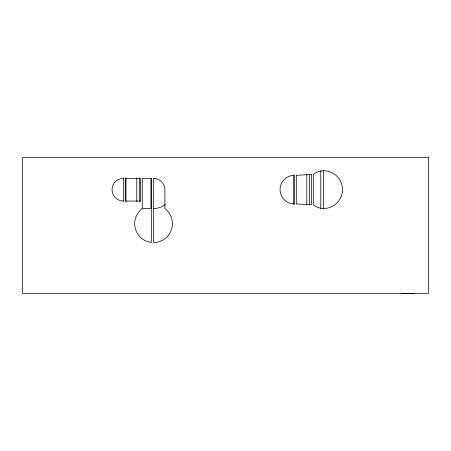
<?xml version="1.0" encoding="UTF-8"?>
<svg xmlns="http://www.w3.org/2000/svg" width="451" height="451" viewBox="0 0 451 451"><rect width="100%" height="100%" fill="white"/><g stroke="black" fill="none" stroke-linecap="round" stroke-linejoin="round"><path stroke-width="0.68" d="M401.593 293.466L403.684 293.466M412.056 293.46L414.012 293.46M413.33 293.46L402.202 293.466M142.116 208.565L150.922 208.565L150.922 178.5M401.858 293.466L407.05 293.466M408.538 293.46L413.482 293.46M323.615 170.749L323.615 208.503A16.027 16.027 0 0 1 313.282 204.731L313.282 174.526A16.027 16.027 0 0 1 323.615 170.749A18.88 18.88 0 0 1 342.495 189.629A18.88 18.88 0 0 1 323.615 208.503M320.785 170.749L320.785 208.503M309.459 174.244L309.459 205.008M306.815 174.244L306.815 204.309M293.409 174.943L293.409 204.309M139.41 177.801L139.41 201.574M136.766 177.801L136.766 201.574M126.004 177.801L126.004 201.574M123.36 177.801L123.36 201.574M165.449 204.359A18.88 18.88 0 0 1 153.565 208.565M123.36 201.011A11.326 11.326 0 0 1 112.034 189.685A11.326 11.326 0 0 1 123.36 178.359M151.688 178.382L151.598 242.469A18.88 18.88 0 0 1 141.693 209.022L142.245 208.593L142.245 178.359L151.688 178.382M311.393 174.526L296.284 175.281L296.284 203.976L311.393 204.731L311.393 174.526M428.45 157.534L22.556 157.534L22.556 293.46L428.45 293.46L428.45 157.534M140.357 201.061L125.248 201.061L125.248 178.308L140.357 178.359L140.357 201.061M154.761 178.444L153.571 178.382L153.571 242.57A18.88 18.88 0 0 0 165.455 209.022L164.903 208.593L164.903 189.713C165.004 184.087 160.364 178.929 154.761 178.444M294.396 203.976L294.396 175.281A14.347 14.347 0 0 0 280.048 189.629A14.347 14.347 0 0 0 294.396 203.976"/></g></svg>
